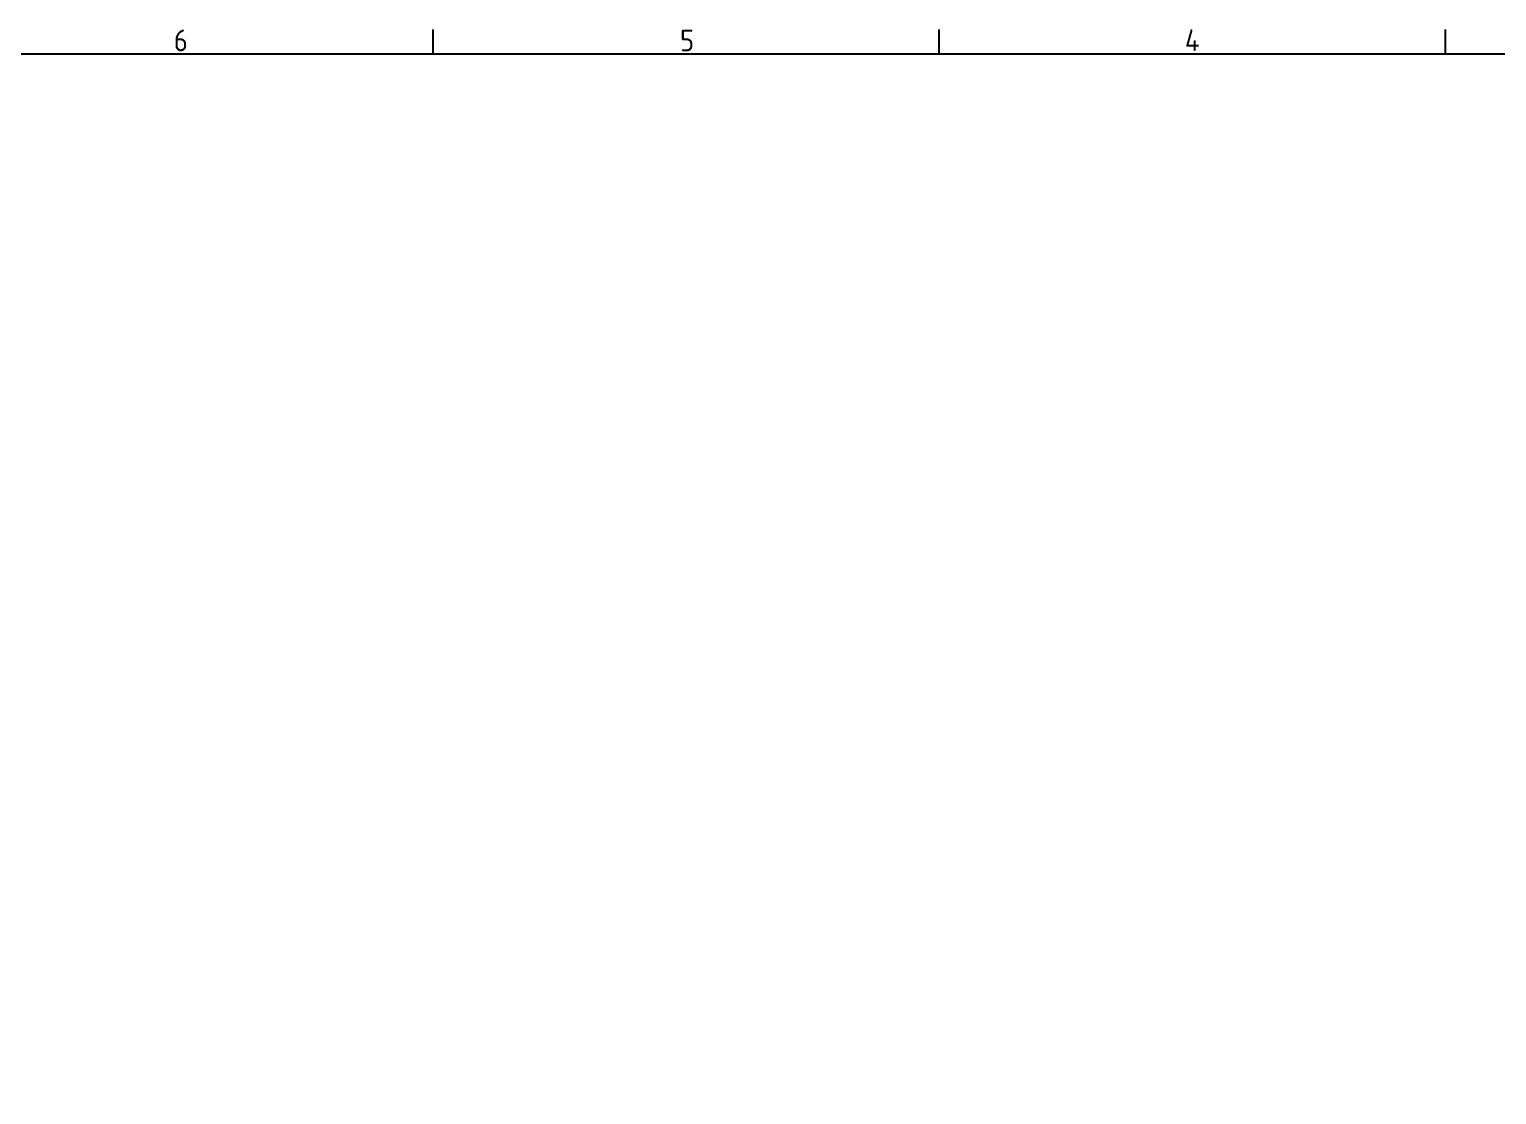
# Model space of a CAD drawing. Header units: millimetres. Extents: x 0 to 1682, y 0 to 1188.
# Drawn here: x 869.4 to 1275.7, y 859.7 to 1154.8 of the extents above; entities that cross this region are included whole.
import ezdxf

# ---------------------------------------------------------------- set-up
doc = ezdxf.new("R2010")
doc.units = ezdxf.units.MM
doc.header["$LTSCALE"] = 2
doc.layers.get('0').update_dxf_attribs({"color": 3, "lineweight": 25})
doc.layers.add('경계(ISO)', color=7, linetype='Continuous', lineweight=25)
doc.styles.add('문자 텍스트_M2B', font='isocp.shx')

# ---------------------------------------------------------------- blocks, each defined once
blk = doc.blocks.new('경계 Default Border')
at = {"layer": '경계(ISO)'}
for p, q in [((490.58, 574), (490.58, 577.4)), ((560.67, 574), (560.67, 577.4)), ((630.75, 574), (630.75, 577.4))]:
    blk.add_line(p, q, dxfattribs=at)
at = {"layer": '경계(ISO)', "flags": 128}
blk.add_lwpolyline([(20, 20), (20, 574), (821, 574), (821, 20), (20, 20)], dxfattribs=at)
at = {"layer": '경계(ISO)', "color": 2, "char_height": 3, "attachment_point": 7, "style": '문자 텍스트_M2B'}
for s, insert in [('6', (454.69, 574.37)), ('5', (524.77, 574.37)), ('4', (594.68, 574.4))]:
    blk.add_mtext(s, dxfattribs=dict(at, insert=insert))

msp = doc.modelspace()

# ---------------------------------------------------------------- block references
at = {"xscale": 2, "yscale": 2, "zscale": 2}
msp.add_blockref('경계 Default Border', (0, 0), dxfattribs=at)

doc.saveas('drawing.dxf')
